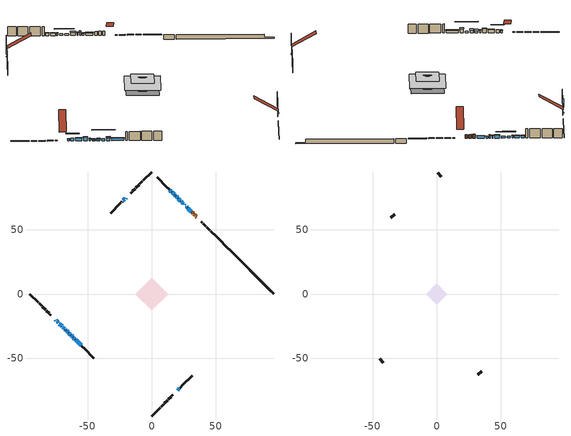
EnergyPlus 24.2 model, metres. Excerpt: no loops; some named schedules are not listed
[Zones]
conditioned space
 floor adiabatic (AdiabaticFloorConstruction): -12.77,0 0,12.77 12.77,0 0,-12.77 z3.51
 floor foundation (Slab1 construction): -8.67,2.93 -2.93,8.67 8.67,-2.93 2.93,-8.67 z-1.37
 floor foundation (Slab1 construction 1): -2.73,0 0,2.73 2.73,0 0,-2.73 z-1.37
 floor foundation (Slab3 construction): -2.96,0 0,2.96 2.96,0 0,-2.96 z0
 wall outside (RimJoist1 construction): 0,-95.11 6.59,-88.53 / -95.11,0 -88.53,-6.59 / 0,95.11 -6.59,88.53 / 55.22,39.89 48.63,46.48 z1.07:1.37
 wall outside (RimJoist2 construction): 7.24,-87.87 9.18,-85.93 / -87.87,-7.24 -85.93,-9.18 / -7.24,87.87 -9.18,85.93 / 47.98,47.14 46.04,49.08 z1.07:1.37
 wall outside (RimJoist3 construction): 9.84,-85.27 12.29,-82.83 / -85.27,-9.84 -82.83,-12.29 / -9.84,85.27 -12.29,82.83 / 45.38,49.73 42.93,52.18 z1.07:1.37
 wall outside (RimJoist4 construction): 12.94,-82.17 15.06,-80.05 / -82.17,-12.94 -80.05,-15.06 / -12.94,82.17 -15.06,80.05 / 42.28,52.84 40.16,54.96 z1.07:1.37
 wall outside (RimJoist5 construction): 15.72,-79.39 16.45,-78.66 / -79.39,-15.72 -78.66,-16.45 / -15.72,79.39 -16.45,78.66 / 39.5,55.61 38.77,56.34 z1.07:1.37
 wall outside (AdiabaticWallConstruction 1): 34.98,60.13 34.38,60.74 / 33.72,61.39 32.94,62.18 / 32.28,62.83 31.45,63.66 z1.07:3.1
 wall outside (AdiabaticWallConstruction): 30.8,64.31 28.21,66.9 / 25.52,69.59 25.3,69.81 / 18.37,76.75 18.04,77.07 / -67.29,-27.82 -66.97,-28.15 / -64.58,-30.54 -63.5,-31.62 / 17.39,77.73 15.88,79.24 / 15.22,79.89 14.14,80.97 / -59.37,-35.74 -55.06,-40.05 z1.07:2.29; 27.56,67.56 27.12,67.99 / -74.88,-20.24 -74.44,-20.67 / -20.24,74.88 -20.67,74.44 / 22.27,72.85 20.76,74.36 / 20.1,75.01 19.02,76.09 / -66.31,-28.8 -65.23,-29.88 / -62.84,-32.27 -61.76,-33.35 z1.07:1.99; 26.47,68.65 26.18,68.94 z1.07:2.75; 24.65,70.46 22.92,72.19 / 20.24,-74.88 21.53,-73.58 / -73.79,-21.32 -72.71,-22.4 / -72.05,-23.06 -69.9,-25.22 z1.07:2.59; -69.24,-25.87 -67.95,-27.17 / -61.11,-34.01 -60.03,-35.08 z1.07:3.1; -21.32,73.79 -22.19,72.92 z1.07:1.68
 wall outside (Wall1 construction): 22.19,-72.93 22.85,-72.26 / -54.4,-40.71 -53.74,-41.37 / -22.84,72.27 -23.51,71.6 / 13.49,81.63 12.82,82.29 z1.07:5.95
 wall outside (Wall2 construction): 23.51,-71.6 27.31,-67.8 / -53.08,-42.03 -49.28,-45.83 / -24.17,70.95 -27.97,67.14 / 12.16,82.95 8.36,86.75 z1.07:5.95
 wall outside (Wall3 construction): 27.97,-67.14 31.45,-63.66 / -48.62,-46.49 -45.14,-49.97 / -28.63,66.49 -32.11,63.01 / 7.7,87.41 4.22,90.89 z1.07:5.95
 wall foundation (FoundationWall1 construction): 60.41,34.7,-1.37 60.41,34.7,1.07 91.64,3.47,1.07 91.64,3.47,-0.66 95.11,0,-0.66 95.11,0,-1.37
 wall foundation (FoundationWall2 construction): 59.76,35.36 55.88,39.24 z-1.37:1.07
 window (WindowConstruction): 30.8,64.32 28.21,66.9 z1.07:2.29
 window (WindowConstruction 14): 27.55,67.56 27.12,67.99 z1.07:1.98
 window (WindowConstruction 15): 26.47,68.65 26.18,68.94 z1.07:2.75
 window (WindowConstruction 16): -74.88,-20.24 -74.44,-20.67 z1.07:1.98
 window (WindowConstruction 17): -20.24,74.88 -20.67,74.44 z1.07:1.98
 window (WindowConstruction 4): 25.52,69.59 25.31,69.81 z1.07:2.29
 window (WindowConstruction 5): 24.65,70.46 22.92,72.19 z1.07:2.59
 window (WindowConstruction 6): 22.27,72.85 20.76,74.35 z1.07:1.98
 window (WindowConstruction 7): 20.1,75.01 19.02,76.09 z1.07:1.98
 window (WindowConstruction 8): 18.37,76.75 18.04,77.07 z1.07:2.29
 window (WindowConstruction 9): 20.24,-74.88 21.53,-73.58 z1.07:2.59
 window (WindowConstruction 10): -73.79,-21.33 -72.71,-22.4 z1.07:2.59
 window (WindowConstruction 11): -72.05,-23.06 -69.9,-25.22 z1.07:2.59
 window (WindowConstruction 12): -69.24,-25.87 -67.95,-27.17 z1.07:3.1
 window (WindowConstruction 13): -67.29,-27.82 -66.97,-28.15 z1.07:2.29
 window (WindowConstruction 18): -21.33,73.79 -22.19,72.93 z1.07:1.68
 window (WindowConstruction 19): -66.31,-28.8 -65.23,-29.88 z1.07:1.98
 window (WindowConstruction 20): -64.58,-30.54 -63.5,-31.61 z1.07:2.29
 window (WindowConstruction 21): -62.84,-32.27 -61.76,-33.35 z1.07:1.98
 window (WindowConstruction 22): -61.11,-34.01 -60.03,-35.08 z1.07:3.1
 window (WindowConstruction 1): 17.39,77.73 15.88,79.24 z1.07:2.29
 window (WindowConstruction 2): 15.22,79.89 14.14,80.97 z1.07:2.29
 window (WindowConstruction 3): -59.37,-35.74 -55.06,-40.05 z1.07:2.29
 door (Door): 34.98,60.13 34.38,60.74 z1.07:3.1
 door (Door 1): 33.72,61.39 32.94,62.18 z1.07:3.1
 door (Door 2): 32.28,62.83 31.45,63.66 z1.07:3.1
 ceiling adiabatic (AdiabaticFloorConstruction): 0,-12.77 12.77,0 0,12.77 -12.77,0 z3.51
attic - vented
 floor to conditioned space (Floor1 construction Reversed): -8.19,0 0,8.19 8.19,0 0,-8.19 z5.95
 floor to conditioned space (Floor2 construction Reversed): -1.92,0 0,1.92 1.92,0 0,-1.92 z5.95
 floor to conditioned space (Floor3 construction Reversed): -1.8,0 0,1.8 1.8,0 0,-1.8 z5.95
 floor to conditioned space (Floor4 construction Reversed): -1.36,0 0,1.36 1.36,0 0,-1.36 z5.95
 floor to conditioned space (Floor5 construction Reversed): -2.96,0 0,2.96 2.96,0 0,-2.96 z5.95
 wall outside (Wall4 construction): 32.11,-63.01 35.02,-60.1 / -44.48,-50.63 -41.58,-53.54 / -32.76,62.35 -35.67,59.44 / 3.57,91.55 0.66,94.46 z1.07:5.95
 roof outside (Roof1 construction): 19.58,-75.53,5.95 11.03,-66.98,13 8.55,-69.46,13 17.11,-78.01,5.95; -75.53,-19.58,5.95 -66.98,-11.03,13 -69.46,-8.55,13 -78.01,-17.11,5.95; -19.58,75.53,5.95 -11.03,66.98,13 -8.55,69.46,13 -17.11,78.01,5.95; 35.64,59.47,5.95 27.09,50.92,13 29.56,48.45,13 38.11,57,5.95
shading: 28.07,67.04 30.94,64.17 31.23,64.46 28.36,67.33 z2.49; 26.98,68.13 27.7,67.42 27.99,67.71 27.27,68.42 z2.19; 26.04,69.08 26.61,68.5 27.47,69.37 26.9,69.94 z2.95; -74.3,-20.81 -75.02,-20.1 -75.88,-20.96 -75.16,-21.67 z2.19; -20.81,74.3 -20.1,75.02 -20.39,75.31 -21.1,74.59 z2.19; 25.16,69.95 25.66,69.45 25.95,69.74 25.45,70.24 z2.49; 22.78,72.33 24.79,70.32 25.65,71.18 23.64,73.19 z2.8; 18.89,76.22 24.13,70.98 24.42,71.27 19.18,76.51 z4.62; 17.16,77.96 21.97,73.15 22.26,73.44 17.45,78.25 z4.62; 17.9,77.21 18.51,76.6 18.8,76.89 18.19,77.5 z2.49; 21.67,-73.44 20.1,-75.02 20.39,-75.31 21.96,-73.73 z2.8; -70.84,-24.27 -75.65,-19.46 -75.95,-19.75 -71.13,-24.56 z5.23; -69.76,-25.36 -72.2,-22.92 -72.49,-23.21 -70.05,-25.65 z2.8; -67.81,-27.31 -69.38,-25.73 -69.67,-26.02 -68.1,-27.6 z3.3; -66.83,-28.29 -67.43,-27.68 -67.72,-27.97 -67.12,-28.58 z2.49; -25.78,69.33 -17.73,77.38 -18.02,77.67 -26.07,69.62 z6.76; -65.09,-30.02 -66.45,-28.66 -67.53,-29.74 -66.17,-31.1 z2.19; -63.36,-31.76 -64.72,-30.39 -65.79,-31.47 -64.43,-32.83 z2.49; -58.17,-36.94 -66.43,-28.68 -66.73,-28.97 -58.46,-37.23 z7.07; -59.89,-35.23 -61.25,-33.86 -62.32,-34.94 -60.96,-36.3 z3.3; 15.74,79.38 17.53,77.58 17.82,77.88 16.03,79.67 z2.49; 14,81.11 15.36,79.75 15.65,80.04 14.29,81.4 z2.49; -54.92,-40.19 -59.51,-35.6 -59.81,-35.89 -55.21,-40.48 z2.49
[Building]
Building 1: Terrain=Suburbs
[Site:Location]
Montreal Mirabel Intl AP_QC: Latitude {deg}=45.68; Longitude {deg}=-74.03; Time Zone {hr}=-5; Elevation {m}=82; Keep Site Location Information=Yes
[Site:GroundTemperature:Shallow]
0.642858, -1.75623, -1.94836, -0.80987, 3.76054, 8.30966, 12.2535, 14.7518, 14.9641, 12.9321, 9.08883, 4.67926
[Site:WaterMainsTemperature]
Calculation Method=Schedule; Temperature Schedule=mains temperature schedule
[Material] Roughness=Rough; Thermal Absorptance=0.9
Name | Thickness {m} | Conductivity {W/m-K} | Density {kg/m3} | Specific Heat {J/kg-K} | Solar Absorptance | Visible Absorptance
asphalt or fiberglass shingles | 0.00635 | 0.162714 | 1121.4 | 1465.45 | 0.95 | 0.95
ceiling loosefill ins | 0.169333 | 0.0480833 | 16.02 | 1046.75 | 0.7 | 0.7
ceiling stud and cavity | 0.1397 | 0.0857699 | 65.682 | 1177.47 | 0.7 | 0.7
ceiling stud and cavity 1 | 0.1397 | 0.0912971 | 65.682 | 1177.47 | 0.7 | 0.7
ceiling stud and cavity 2 | 0.1397 | 0.0975857 | 65.682 | 1177.47 | 0.7 | 0.7
ceiling stud and cavity 3 | 0.1397 | 0.102107 | 65.682 | 1177.47 | 0.7 | 0.7
ceiling stud and cavity 4 | 0.1397 | 0.0884472 | 65.682 | 1177.47 | 0.7 | 0.7
concrete 4.0 in. | 0.1016 | 1.803125 | 2242.8 | 837.4 | 0.7 | 0.7
concrete 8.0 in. | 0.2032 | 1.803125 | 2242.8 | 837.4 | 0.7 | 0.7
door material | 0.04445 | 0.188738 | 512.64 | 1214.23 | 0.7 | 0.7
door material 1 | 0.04445 | 0.053851 | 512.64 | 1214.23 | 0.7 | 0.7
door material 2 | 0.04445 | 0.0451087 | 512.64 | 1214.23 | 0.7 | 0.7
exterior vertical ins | 0.0056033 | 0.029427 | 32.04 | 1214.23 | 0.7 | 0.7
exterior vertical ins 1 | 0.0722076 | 0.029427 | 32.04 | 1214.23 | 0.7 | 0.7
floor covering | 0.0127 | 0.0433444 | 54.468 | 1339.84 | 0.6 | 0.6
floor rigid ins; wall rigid ins 1 | 0.512978 | 0.029427 | 32.04 | 1214.23 | 0.7 | 0.7
floor stud and cavity | 0.1397 | 1.75129 | 37.0049 | 1207.88 | 0.7 | 0.7
furniture material conditioned space 1 | 0.1524 | 0.115458 | 640.8 | 1214.23 | 0.6 | 0.6
gypsum board | 0.0127 | 0.160291 | 801 | 837.4 | 0.6 | 0.6
gypsum board 1 | 0.0127 | 0.160291 | 801 | 837.4 | 0.7 | 0.7
osb sheathing 0.5 in. | 0.0127 | 0.115458 | 512.64 | 1214.23 | 0.7 | 0.7
osb sheathing 0.75 in. | 0.01905 | 0.115458 | 512.64 | 1214.23 | 0.7 | 0.7
osb sheathing 2.0 in. | 0.0508 | 0.115458 | 512.64 | 1214.23 | 0.7 | 0.7
rim joist rigid ins; wall rigid ins | 0.051816 | 0.029427 | 32.04 | 1214.23 | 0.7 | 0.7
rim joist stud and cavity | 0.0508 | 0.0379316 | 125.044 | 1163.47 | 0.6 | 0.6
rim joist stud and cavity 1 | 0.0508 | 0.0381826 | 125.044 | 1163.47 | 0.6 | 0.6
rim joist stud and cavity 2 | 0.0508 | 0.0558481 | 125.044 | 1163.47 | 0.6 | 0.6
rim joist stud and cavity 3 | 0.0508 | 0.137084 | 50.32683 | 1063.81 | 0.6 | 0.6
rim joist stud and cavity 4 | 0.0508 | 0.0387988 | 125.044 | 1163.47 | 0.6 | 0.6
wall stud and cavity | 0.1397 | 0.0859571 | 139.0536 | 1170.24 | 0.7 | 0.7
wall stud and cavity 1 | 0.1397 | 0.18451 | 139.0536 | 1170.24 | 0.7 | 0.7
wall stud and cavity 2 | 0.1397 | 0.189354 | 139.0536 | 1170.24 | 0.7 | 0.7
wall stud and cavity 3 | 0.0889 | 6.1454 | 50.32683 | 1063.81 | 0.6 | 0.6
wall stud and cavity 4 | 0.0889 | 0.380278 | 52.3479 | 1209.89 | 0.7 | 0.7
wall stud and cavity 5 | 0.0889 | 0.391764 | 83.0341 | 1211.67 | 0.7 | 0.7
wood siding | 0.0254 | 0.102417 | 544.68 | 1172.36 | 0.91 | 0.91
wood siding 1 | 0.00254 | 0.102417 | 544.68 | 1172.36 | 0.91 | 0.91
wood siding 2; wood siding 3; wood siding 4 | 0.0254 | 0.102417 | 544.68 | 1172.36 | 0.7 | 0.7
[WindowMaterial:SimpleGlazingSystem]
Name | U-Factor {W/m2-K} | Solar Heat Gain Coefficient
WindowMaterial | 1.84535 | 0.51
WindowMaterial 1 | 1.79198 | 0.53
WindowMaterial 10 | 1.794248 | 0.53
WindowMaterial 11 | 3.389766 | 0.61
WindowMaterial 12 | 2.97868 | 0.61
WindowMaterial 13 | 3.15015 | 0.45
WindowMaterial 14 | 1.82661 | 0.51
WindowMaterial 15 | 4.33459 | 0.57
WindowMaterial 16 | 3.514682 | 0.61
WindowMaterial 2 | 1.92144 | 0.47
WindowMaterial 3 | 1.82037 | 0.52
WindowMaterial 4 | 3.063281 | 0.53
WindowMaterial 5 | 1.75507 | 0.55
WindowMaterial 6 | 1.8374 | 0.51
WindowMaterial 7 | 2.97868 | 0.53
WindowMaterial 8 | 2.055436 | 0.4
WindowMaterial 9 | 1.86409 | 0.5
[Construction]
AdiabaticFloorConstruction: floor stud and cavity, floor rigid ins, osb sheathing 0.75 in., floor covering
AdiabaticWallConstruction: wood siding 3, wall rigid ins 1, wall stud and cavity 4, gypsum board
AdiabaticWallConstruction 1: wood siding 4, wall rigid ins 1, wall stud and cavity 4, gypsum board
Door: door material
Door 1: door material 1
Door 2: door material 2
Floor1 construction Reversed: gypsum board, ceiling stud and cavity, ceiling loosefill ins
Floor2 construction Reversed: gypsum board, ceiling stud and cavity 1, ceiling loosefill ins
Floor3 construction Reversed: gypsum board, ceiling stud and cavity 2, ceiling loosefill ins
Floor4 construction Reversed: gypsum board, ceiling stud and cavity 3, ceiling loosefill ins
Floor5 construction Reversed: gypsum board, ceiling stud and cavity 4, ceiling loosefill ins
FoundationWall1 construction; FoundationWall2 construction: concrete 8.0 in., gypsum board 1
furniture construction conditioned space 1: furniture material conditioned space 1
PartitionWallConstruction: gypsum board, wall stud and cavity 5, gypsum board
RimJoist1 construction: wood siding 2, rim joist rigid ins, osb sheathing 2.0 in., rim joist stud and cavity
RimJoist2 construction: wood siding 2, rim joist rigid ins, osb sheathing 2.0 in., rim joist stud and cavity 1
RimJoist3 construction: wood siding 2, osb sheathing 2.0 in., rim joist stud and cavity 2
RimJoist4 construction: wood siding 2, rim joist stud and cavity 3
RimJoist5 construction: wood siding 2, rim joist rigid ins, osb sheathing 2.0 in., rim joist stud and cavity 4
Roof1 construction: asphalt or fiberglass shingles
Slab1 construction; Slab1 construction 1; Slab3 construction: concrete 4.0 in.
Wall1 construction: wood siding, wall rigid ins, osb sheathing 0.5 in., wall stud and cavity, gypsum board
Wall2 construction: wood siding, wall rigid ins, osb sheathing 0.5 in., wall stud and cavity 1, gypsum board
Wall3 construction: wood siding, wall rigid ins, osb sheathing 0.5 in., wall stud and cavity 2, gypsum board
Wall4 construction: wood siding 1, wall stud and cavity 3
WindowConstruction: WindowMaterial
WindowConstruction 1: WindowMaterial 1
WindowConstruction 10; WindowConstruction 11: WindowMaterial 10
WindowConstruction 12: WindowMaterial 11
WindowConstruction 13; WindowConstruction 8: WindowMaterial 8
WindowConstruction 14: WindowMaterial 12
WindowConstruction 15: WindowMaterial 13
WindowConstruction 16; WindowConstruction 17: WindowMaterial 14
WindowConstruction 18: WindowMaterial 15
WindowConstruction 19; WindowConstruction 21; WindowConstruction 9: WindowMaterial 9
WindowConstruction 2: WindowMaterial 2
WindowConstruction 20; WindowConstruction 3: WindowMaterial 3
WindowConstruction 22: WindowMaterial 16
WindowConstruction 4: WindowMaterial 4
WindowConstruction 5: WindowMaterial 5
WindowConstruction 6: WindowMaterial 6
WindowConstruction 7: WindowMaterial 7
[Zone] Multiplier=1; Part of Total Floor Area=Yes
Name | Volume {m3}
attic - vented | 185.091
conditioned space | 1186
[Space]
Name | Zone | Volume {m3}
attic - vented 1 | attic - vented | 185.091
conditioned space 1 | conditioned space | 1186
[ZoneInfiltration:EffectiveLeakageArea]
infil attic - vented 1: Zone or Space=attic - vented 1; Schedule=Always On Discrete; Effective Air Leakage Area {cm2}=7816.62; Stack Coefficient=0.000829746; Wind Coefficient=1.94622e-05
[ZoneMixing]
whole house fan mix: Zone or Space=attic - vented; Schedule=Always On Continuous; Design Flow Rate Calculation Method=Flow/Zone; Design Flow Rate {m3/s}=0; Source Zone or Space=conditioned space
[SurfaceProperty:ExposedFoundationPerimeter] Exposed Perimeter Calculation Method=TotalExposedPerimeter
Name | Total Exposed Perimeter {m}
Slab1 | 49.073
Slab1 1 | 5.486
Slab3 | 12.497
[InternalMass] Zone or ZoneList=conditioned space; Space or SpaceList=conditioned space 1
Name | Construction | Surface Area {m2}
furniture mass conditioned space 1 | furniture construction conditioned space 1 | 196.764
partition wall mass | PartitionWallConstruction | 491.911
[Lights]
interior lighting: Zone or ZoneList or Space or SpaceList=conditioned space 1; Schedule=interior lighting schedule; Design Level Calculation Method=LightingLevel; Lighting Level {W}=343.2; Return Air Fraction=0; Fraction Radiant=0.6; Fraction Visible=0.2; Fraction Replaceable=1
[People]
occupants: Zone or ZoneList or Space or SpaceList=conditioned space 1; Number of People Schedule=occupants schedule; Number of People Calculation Method=People; Number of People=3; Fraction Radiant=0.314171; Sensible Heat Fraction=0.56303; Activity Level Schedule=occupants activity schedule; Carbon Dioxide Generation Rate {m3/s-W}=0; Enable ASHRAE 55 Comfort Warnings=No; Mean Radiant Temperature Calculation Type=EnclosureAveraged
[ElectricEquipment] Zone or ZoneList or Space or SpaceList=conditioned space 1; Design Level Calculation Method=EquipmentLevel
Name | Schedule | Design Level {W} | Fraction Latent | Fraction Radiant | Fraction Lost
clothes dryer | clothes dryer schedule | 140.772 | 0.015 | 0.081 | 0.85
clothes washer | clothes washer schedule | 32.1985 | 0.03 | 0.162 | 0.7
cooking range | cooking range schedule | 215.147 | 0.08 | 0.432 | 0.2
dishwasher | dishwasher schedule | 66.8632 | 0.3 | 0.18 | 0.4
fridge | fridge schedule | 72.9452 | 0 | 0.6 | 0
mech vent house fan | mech vent house fan schedule | 800 | 0 | 0 | 1
mech vent house fan cfis | mech vent house fan cfis schedule | 0 | 0 | 0 | 0
misc plug loads | misc plug loads schedule | 494.7 | 0.045 | 0.513 | 0.1
whole house fan | Always On Discrete | 0 | 0 | 0 | 1
[OtherEquipment] Zone or ZoneList or Space or SpaceList=conditioned space 1; Design Level Calculation Method=EquipmentLevel
Name | Fuel Type | Schedule | Design Level {W} | Fraction Latent | Fraction Radiant | Fraction Lost
clothes dryer 1 | Electricity | clothes dryer schedule | 0 | 0.015 | 0.081 | 0.85
cooking range 1 | Electricity | cooking range schedule | 0 | 0.08 | 0.432 | 0.2
general water use latent | None | general water use schedule | 62.594 | 1 | 0 | 0
general water use sensible | None | general water use schedule | -61.6891 | 0 | 0.6 | 0
mech vent house fan latent load | None | Always On Discrete | 0 | 1 | 0 | 0
mech vent house fan sensible load | None | Always On Discrete | 0 | 0 | 0 | 0
water heater energy adjustment1 | Electricity | Always On Discrete | 0.01 | 0 | 0 | 1
[ZoneInfiltration:DesignFlowRate] Zone or ZoneList or Space or SpaceList=conditioned space 1; Schedule=Always On Discrete; Design Flow Rate Calculation Method=Flow/Zone; Design Flow Rate {m3/s}=0
infil flow; natural vent flow; whole house fan flow
[Foundation:Kiva] Initial Indoor Air Temperature {C}=21; Wall Depth Below Slab {m}=0.2032
Name | Wall Height Above Grade {m} | Custom Block Material Name 1 | Custom Block Depth 1 {m} | Custom Block X Position 1 {m} | Custom Block Z Position 1 {m}
Foundation Kiva 1 | 1.06997 | exterior vertical ins | 2.43998 | 0.2159 | 0
Foundation Kiva 2 | 1.06997 | exterior vertical ins 1 | 2.43998 | 0.2159 | 0
Foundation Kiva 3 | 0.1016
[Foundation:Kiva:Settings]
Soil Conductivity {W/m-K}=0.849921; Soil Density {kg/m3}=1842.3; Soil Specific Heat {J/kg-K}=418.7; Ground Solar Absorptivity=0.9; Ground Thermal Absorptivity=0.9; Ground Surface Roughness {m}=0.03; Far-Field Width {m}=40; Deep-Ground Boundary Condition=ZeroFlux; Deep-Ground Depth {m}=40; Minimum Cell Dimension {m}=0.2; Maximum Cell Growth Coefficient=3; Simulation Timestep=Timestep
[Exterior:Lights]
exterior lighting: Schedule=exterior lighting schedule; Design Level {W}=75.6
[Schedule:Constant]
Name | Hourly Value
Always On Continuous; mech vent house fan schedule; mech vent house fan cfis schedule; Always On Discrete | 1
occupants activity schedule | 117.228
fridge schedule | 0
[Schedule:Week:Daily]
interior lighting schedule Week Rule - Jan1-Jan27: interior lighting schedule day, interior lighting schedule day, interior lighting schedule day, interior lighting schedule day, interior lighting schedule day, interior lighting schedule day, interior lighting schedule day, interior lighting schedule default day, interior lighting schedule default day, interior lighting schedule default day, interior lighting schedule default day, interior lighting schedule default day
interior lighting schedule Week Rule - Jan28-Feb3: interior lighting schedule day, interior lighting schedule day, interior lighting schedule day, interior lighting schedule day, interior lighting schedule day 1, interior lighting schedule day 1, interior lighting schedule day 1, interior lighting schedule default day, interior lighting schedule default day, interior lighting schedule default day, interior lighting schedule default day, interior lighting schedule default day
interior lighting schedule Week Rule - Feb4-Feb24: interior lighting schedule day 1, interior lighting schedule day 1, interior lighting schedule day 1, interior lighting schedule day 1, interior lighting schedule day 1, interior lighting schedule day 1, interior lighting schedule day 1, interior lighting schedule default day, interior lighting schedule default day, interior lighting schedule default day, interior lighting schedule default day, interior lighting schedule default day
interior lighting schedule Week Rule - Feb25-Mar3: interior lighting schedule day 1, interior lighting schedule day 1, interior lighting schedule day 1, interior lighting schedule day 1, interior lighting schedule day 2, interior lighting schedule day 2, interior lighting schedule day 2, interior lighting schedule default day, interior lighting schedule default day, interior lighting schedule default day, interior lighting schedule default day, interior lighting schedule default day
interior lighting schedule Week Rule - Mar4-Mar31: interior lighting schedule day 2, interior lighting schedule day 2, interior lighting schedule day 2, interior lighting schedule day 2, interior lighting schedule day 2, interior lighting schedule day 2, interior lighting schedule day 2, interior lighting schedule default day, interior lighting schedule default day, interior lighting schedule default day, interior lighting schedule default day, interior lighting schedule default day
interior lighting schedule Week Rule - Apr1-Apr28: interior lighting schedule day 3, interior lighting schedule day 3, interior lighting schedule day 3, interior lighting schedule day 3, interior lighting schedule day 3, interior lighting schedule day 3, interior lighting schedule day 3, interior lighting schedule default day, interior lighting schedule default day, interior lighting schedule default day, interior lighting schedule default day, interior lighting schedule default day
interior lighting schedule Week Rule - Apr29-May5: interior lighting schedule day 3, interior lighting schedule day 3, interior lighting schedule day 4, interior lighting schedule day 4, interior lighting schedule day 4, interior lighting schedule day 4, interior lighting schedule day 4, interior lighting schedule default day, interior lighting schedule default day, interior lighting schedule default day, interior lighting schedule default day, interior lighting schedule default day
interior lighting schedule Week Rule - May6-May26: interior lighting schedule day 4, interior lighting schedule day 4, interior lighting schedule day 4, interior lighting schedule day 4, interior lighting schedule day 4, interior lighting schedule day 4, interior lighting schedule day 4, interior lighting schedule default day, interior lighting schedule default day, interior lighting schedule default day, interior lighting schedule default day, interior lighting schedule default day
interior lighting schedule Week Rule - May27-Jun2: interior lighting schedule day 4, interior lighting schedule day 4, interior lighting schedule day 4, interior lighting schedule day 4, interior lighting schedule day 4, interior lighting schedule day 5, interior lighting schedule day 5, interior lighting schedule default day, interior lighting schedule default day, interior lighting schedule default day, interior lighting schedule default day, interior lighting schedule default day
interior lighting schedule Week Rule - Jun3-Jun30: interior lighting schedule day 5, interior lighting schedule day 5, interior lighting schedule day 5, interior lighting schedule day 5, interior lighting schedule day 5, interior lighting schedule day 5, interior lighting schedule day 5, interior lighting schedule default day, interior lighting schedule default day, interior lighting schedule default day, interior lighting schedule default day, interior lighting schedule default day
interior lighting schedule Week Rule - Jul1-Jul28: interior lighting schedule day 6, interior lighting schedule day 6, interior lighting schedule day 6, interior lighting schedule day 6, interior lighting schedule day 6, interior lighting schedule day 6, interior lighting schedule day 6, interior lighting schedule default day, interior lighting schedule default day, interior lighting schedule default day, interior lighting schedule default day, interior lighting schedule default day
interior lighting schedule Week Rule - Jul29-Aug4: interior lighting schedule day 6, interior lighting schedule day 6, interior lighting schedule day 6, interior lighting schedule day 7, interior lighting schedule day 7, interior lighting schedule day 7, interior lighting schedule day 7, interior lighting schedule default day, interior lighting schedule default day, interior lighting schedule default day, interior lighting schedule default day, interior lighting schedule default day
interior lighting schedule Week Rule - Aug5-Aug25: interior lighting schedule day 7, interior lighting schedule day 7, interior lighting schedule day 7, interior lighting schedule day 7, interior lighting schedule day 7, interior lighting schedule day 7, interior lighting schedule day 7, interior lighting schedule default day, interior lighting schedule default day, interior lighting schedule default day, interior lighting schedule default day, interior lighting schedule default day
interior lighting schedule Week Rule - Aug26-Sep1: interior lighting schedule day 7, interior lighting schedule day 7, interior lighting schedule day 7, interior lighting schedule day 7, interior lighting schedule day 7, interior lighting schedule day 7, interior lighting schedule day 8, interior lighting schedule default day, interior lighting schedule default day, interior lighting schedule default day, interior lighting schedule default day, interior lighting schedule default day
interior lighting schedule Week Rule - Sep2-Sep29: interior lighting schedule day 8, interior lighting schedule day 8, interior lighting schedule day 8, interior lighting schedule day 8, interior lighting schedule day 8, interior lighting schedule day 8, interior lighting schedule day 8, interior lighting schedule default day, interior lighting schedule default day, interior lighting schedule default day, interior lighting schedule default day, interior lighting schedule default day
interior lighting schedule Week Rule - Sep30-Oct6: interior lighting schedule day 8, interior lighting schedule day 9, interior lighting schedule day 9, interior lighting schedule day 9, interior lighting schedule day 9, interior lighting schedule day 9, interior lighting schedule day 9, interior lighting schedule default day, interior lighting schedule default day, interior lighting schedule default day, interior lighting schedule default day, interior lighting schedule default day
interior lighting schedule Week Rule - Oct7-Oct27: interior lighting schedule day 9, interior lighting schedule day 9, interior lighting schedule day 9, interior lighting schedule day 9, interior lighting schedule day 9, interior lighting schedule day 9, interior lighting schedule day 9, interior lighting schedule default day, interior lighting schedule default day, interior lighting schedule default day, interior lighting schedule default day, interior lighting schedule default day
interior lighting schedule Week Rule - Oct28-Nov3: interior lighting schedule day 9, interior lighting schedule day 9, interior lighting schedule day 9, interior lighting schedule day 9, interior lighting schedule day 10, interior lighting schedule day 10, interior lighting schedule day 10, interior lighting schedule default day, interior lighting schedule default day, interior lighting schedule default day, interior lighting schedule default day, interior lighting schedule default day
interior lighting schedule Week Rule - Nov4-Nov24: interior lighting schedule day 10, interior lighting schedule day 10, interior lighting schedule day 10, interior lighting schedule day 10, interior lighting schedule day 10, interior lighting schedule day 10, interior lighting schedule day 10, interior lighting schedule default day, interior lighting schedule default day, interior lighting schedule default day, interior lighting schedule default day, interior lighting schedule default day
interior lighting schedule Week Rule - Nov25-Dec1: interior lighting schedule day 10, interior lighting schedule day 10, interior lighting schedule day 10, interior lighting schedule day 10, interior lighting schedule day 10, interior lighting schedule day 10, interior lighting schedule day 11, interior lighting schedule default day, interior lighting schedule default day, interior lighting schedule default day, interior lighting schedule default day, interior lighting schedule default day
interior lighting schedule Week Rule - Dec2-Dec31: interior lighting schedule day 11, interior lighting schedule day 11, interior lighting schedule day 11, interior lighting schedule day 11, interior lighting schedule day 11, interior lighting schedule day 11, interior lighting schedule day 11, interior lighting schedule default day, interior lighting schedule default day, interior lighting schedule default day, interior lighting schedule default day, interior lighting schedule default day
occupants schedule Week Rule - Jan1-Dec31: occupants schedule day, occupants schedule day, occupants schedule day, occupants schedule day, occupants schedule day, occupants schedule day, occupants schedule day, occupants schedule default day, occupants schedule default day, occupants schedule default day, occupants schedule default day, occupants schedule default day
clothes dryer schedule Week Rule - Jan1-Dec31: clothes dryer schedule day, clothes dryer schedule day, clothes dryer schedule day, clothes dryer schedule day, clothes dryer schedule day, clothes dryer schedule day, clothes dryer schedule day, clothes dryer schedule default day, clothes dryer schedule default day, clothes dryer schedule default day, clothes dryer schedule default day, clothes dryer schedule default day
clothes washer schedule Week Rule - Jan1-Dec31: clothes washer schedule day, clothes washer schedule day, clothes washer schedule day, clothes washer schedule day, clothes washer schedule day, clothes washer schedule day, clothes washer schedule day, clothes washer schedule default day, clothes washer schedule default day, clothes washer schedule default day, clothes washer schedule default day, clothes washer schedule default day
cooking range schedule Week Rule - Jan1-Dec31: cooking range schedule day, cooking range schedule day, cooking range schedule day, cooking range schedule day, cooking range schedule day, cooking range schedule day, cooking range schedule day, cooking range schedule default day, cooking range schedule default day, cooking range schedule default day, cooking range schedule default day, cooking range schedule default day
dishwasher schedule Week Rule - Jan1-Dec31: dishwasher schedule day, dishwasher schedule day, dishwasher schedule day, dishwasher schedule day, dishwasher schedule day, dishwasher schedule day, dishwasher schedule day, dishwasher schedule default day, dishwasher schedule default day, dishwasher schedule default day, dishwasher schedule default day, dishwasher schedule default day
misc plug loads schedule Week Rule - Jan1-Dec31: misc plug loads schedule day, misc plug loads schedule day, misc plug loads schedule day, misc plug loads schedule day, misc plug loads schedule day, misc plug loads schedule day, misc plug loads schedule day, misc plug loads schedule default day, misc plug loads schedule default day, misc plug loads schedule default day, misc plug loads schedule default day, misc plug loads schedule default day
general water use schedule Week Rule - Jan1-Dec31: general water use schedule day, general water use schedule day, general water use schedule day, general water use schedule day, general water use schedule day, general water use schedule day, general water use schedule day, general water use schedule default day, general water use schedule default day, general water use schedule default day, general water use schedule default day, general water use schedule default day
exterior lighting schedule Week Rule - Jan1-Jan27: exterior lighting schedule day, exterior lighting schedule day, exterior lighting schedule day, exterior lighting schedule day, exterior lighting schedule day, exterior lighting schedule day, exterior lighting schedule day, exterior lighting schedule default day, exterior lighting schedule default day, exterior lighting schedule default day, exterior lighting schedule default day, exterior lighting schedule default day
exterior lighting schedule Week Rule - Jan28-Feb3: exterior lighting schedule day, exterior lighting schedule day, exterior lighting schedule day, exterior lighting schedule day, exterior lighting schedule day 1, exterior lighting schedule day 1, exterior lighting schedule day 1, exterior lighting schedule default day, exterior lighting schedule default day, exterior lighting schedule default day, exterior lighting schedule default day, exterior lighting schedule default day
exterior lighting schedule Week Rule - Feb4-Feb24: exterior lighting schedule day 1, exterior lighting schedule day 1, exterior lighting schedule day 1, exterior lighting schedule day 1, exterior lighting schedule day 1, exterior lighting schedule day 1, exterior lighting schedule day 1, exterior lighting schedule default day, exterior lighting schedule default day, exterior lighting schedule default day, exterior lighting schedule default day, exterior lighting schedule default day
exterior lighting schedule Week Rule - Feb25-Mar3: exterior lighting schedule day 1, exterior lighting schedule day 1, exterior lighting schedule day 1, exterior lighting schedule day 1, exterior lighting schedule day 2, exterior lighting schedule day 2, exterior lighting schedule day 2, exterior lighting schedule default day, exterior lighting schedule default day, exterior lighting schedule default day, exterior lighting schedule default day, exterior lighting schedule default day
[Schedule:Year]
interior lighting schedule: interior lighting schedule Week Rule - Jan1-Jan27, 1, 1, 1, 27, interior lighting schedule Week Rule - Jan28-Feb3, 1, 28, 2, 3, interior lighting schedule Week Rule - Feb4-Feb24, 2, 4, 2, 24, interior lighting schedule Week Rule - Feb25-Mar3, 2, 25, 3, 3, interior lighting schedule Week Rule - Mar4-Mar31, 3, 4, 3, 31, interior lighting schedule Week Rule - Apr1-Apr28, 4, 1, 4, 28, interior lighting schedule Week Rule - Apr29-May5, 4, 29, 5, 5, interior lighting schedule Week Rule - May6-May26, 5, 6, 5, 26, interior lighting schedule Week Rule - May27-Jun2, 5, 27, 6, 2, interior lighting schedule Week Rule - Jun3-Jun30, 6, 3, 6, 30, interior lighting schedule Week Rule - Jul1-Jul28, 7, 1, 7, 28, interior lighting schedule Week Rule - Jul29-Aug4, 7, 29, 8, 4, interior lighting schedule Week Rule - Aug5-Aug25, 8, 5, 8, 25, interior lighting schedule Week Rule - Aug26-Sep1, 8, 26, 9, 1, interior lighting schedule Week Rule - Sep2-Sep29, 9, 2, 9, 29, interior lighting schedule Week Rule - Sep30-Oct6, 9, 30, 10, 6, interior lighting schedule Week Rule - Oct7-Oct27, 10, 7, 10, 27, interior lighting schedule Week Rule - Oct28-Nov3, 10, 28, 11, 3, interior lighting schedule Week Rule - Nov4-Nov24, 11, 4, 11, 24, interior lighting schedule Week Rule - Nov25-Dec1, 11, 25, 12, 1, interior lighting schedule Week Rule - Dec2-Dec31, 12, 2, 12, 31
occupants schedule: occupants schedule Week Rule - Jan1-Dec31, 1, 1, 12, 31
clothes dryer schedule: clothes dryer schedule Week Rule - Jan1-Dec31, 1, 1, 12, 31
clothes washer schedule: clothes washer schedule Week Rule - Jan1-Dec31, 1, 1, 12, 31
cooking range schedule: cooking range schedule Week Rule - Jan1-Dec31, 1, 1, 12, 31
dishwasher schedule: dishwasher schedule Week Rule - Jan1-Dec31, 1, 1, 12, 31
misc plug loads schedule: misc plug loads schedule Week Rule - Jan1-Dec31, 1, 1, 12, 31
general water use schedule: general water use schedule Week Rule - Jan1-Dec31, 1, 1, 12, 31
exterior lighting schedule: exterior lighting schedule Week Rule - Jan1-Jan27, 1, 1, 1, 27, exterior lighting schedule Week Rule - Jan28-Feb3, 1, 28, 2, 3, exterior lighting schedule Week Rule - Feb4-Feb24, 2, 4, 2, 24, exterior lighting schedule Week Rule - Feb25-Mar3, 2, 25, 3, 3, exterior lighting schedule Week Rule - Mar4-Mar31, 3, 4, 3, 31, exterior lighting schedule Week Rule - Apr1-Apr28, 4, 1, 4, 28, exterior lighting schedule Week Rule - Apr29-May5, 4, 29, 5, 5, exterior lighting schedule Week Rule - May6-May26, 5, 6, 5, 26, exterior lighting schedule Week Rule - May27-Jun2, 5, 27, 6, 2, exterior lighting schedule Week Rule - Jun3-Jun30, 6, 3, 6, 30, exterior lighting schedule Week Rule - Jul1-Jul28, 7, 1, 7, 28, exterior lighting schedule Week Rule - Jul29-Aug4, 7, 29, 8, 4, exterior lighting schedule Week Rule - Aug5-Aug25, 8, 5, 8, 25, exterior lighting schedule Week Rule - Aug26-Sep1, 8, 26, 9, 1, exterior lighting schedule Week Rule - Sep2-Sep29, 9, 2, 9, 29, exterior lighting schedule Week Rule - Sep30-Oct6, 9, 30, 10, 6, exterior lighting schedule Week Rule - Oct7-Oct27, 10, 7, 10, 27, exterior lighting schedule Week Rule - Oct28-Nov3, 10, 28, 11, 3, exterior lighting schedule Week Rule - Nov4-Nov24, 11, 4, 11, 24, exterior lighting schedule Week Rule - Nov25-Dec1, 11, 25, 12, 1, exterior lighting schedule Week Rule - Dec2-Dec31, 12, 2, 12, 31
[Schedule:Compact]
mains temperature schedule: Through: 01/01, For: AllDays, Until: 24:00, 5.61444, Through: 01/02, For: AllDays, Until: 24:00, 5.535, Through: 01/03, For: AllDays, Until: 24:00, 5.45667, Through: 01/04, For: AllDays, Until: 24:00, 5.37944, Through: 01/05, For: AllDays, Until: 24:00, 5.30333, Through: 01/06, For: AllDays, Until: 24:00, 5.22889, Through: 01/07, For: AllDays, Until: 24:00, 5.15611, Through: 01/08, For: AllDays, Until: 24:00, 5.08389, Through: 01/09, For: AllDays, Until: 24:00, 5.01333, Through: 01/10, For: AllDays, Until: 24:00, 4.94444, Through: 01/11, For: AllDays, Until: 24:00, 4.87667, Through: 01/12, For: AllDays, Until: 24:00, 4.81056, Through: 01/13, For: AllDays, Until: 24:00, 4.74556, Through: 01/14, For: AllDays, Until: 24:00, 4.68222, Through: 01/15, For: AllDays, Until: 24:00, 4.62056, Through: 01/16, For: AllDays, Until: 24:00, 4.56, Through: 01/17, For: AllDays, Until: 24:00, 4.50111, Through: 01/18, For: AllDays, Until: 24:00, 4.44389, Through: 01/19, For: AllDays, Until: 24:00, 4.38778, Through: 01/20, For: AllDays, Until: 24:00, 4.33389, Through: 01/21, For: AllDays, Until: 24:00, 4.28111, Through: 01/22, For: AllDays, Until: 24:00, 4.23, Through: 01/23, For: AllDays, Until: 24:00, 4.18056, Through: 01/24, For: AllDays, Until: 24:00, 4.13278, Through: 01/25, For: AllDays, Until: 24:00, 4.08667, Through: 01/26, For: AllDays, Until: 24:00, 4.04222, Through: 01/27, For: AllDays, Until: 24:00, 3.99944, Through: 01/28, For: AllDays, Until: 24:00, 3.95833, Through: 01/29, For: AllDays, Until: 24:00, 3.91889, Through: 01/30, For: AllDays, Until: 24:00, 3.88111, Through: 01/31, For: AllDays, Until: 24:00, 3.845, Through: 02/01, For: AllDays, Until: 24:00, 3.81056, Through: 02/02, For: AllDays, Until: 24:00, 3.77778, Through: 02/03, For: AllDays, Until: 24:00, 3.74722, Through: 02/04, For: AllDays, Until: 24:00, 3.71833, Through: 02/05, For: AllDays, Until: 24:00, 3.69056, Through: 02/06, For: AllDays, Until: 24:00, 3.66556, Through: 02/07, For: AllDays, Until: 24:00, 3.64167, Through: 02/08, For: AllDays, Until: 24:00, 3.61944, Through: 02/09, For: AllDays, Until: 24:00, 3.59944, Through: 02/10, For: AllDays, Until: 24:00, 3.58111, Through: 02/11, For: AllDays, Until: 24:00, 3.56444, Through: 02/12, For: AllDays, Until: 24:00, 3.55, Through: 02/13, For: AllDays, Until: 24:00, 3.53667, Through: 02/14, For: AllDays, Until: 24:00, 3.52556, Through: 02/15, For: AllDays, Until: 24:00, 3.51667, Through: 02/16, For: AllDays, Until: 24:00, 3.50889, Through: 02/17, For: AllDays, Until: 24:00, 3.50333, Through: 02/18, For: AllDays, Until: 24:00, 3.49944, Through: 02/19, For: AllDays, Until: 24:00, 3.49778, Through: 02/20, For: AllDays, Until: 24:00, 3.49778, Through: 02/21, For: AllDays, Until: 24:00, 3.49944, Through: 02/22, For: AllDays, Until: 24:00, 3.50278, Through: 02/23, For: AllDays, Until: 24:00, 3.50833, Through: 02/24, For: AllDays, Until: 24:00, 3.515, Through: 02/25, For: AllDays, Until: 24:00, 3.52444, Through: 02/26, For: AllDays, Until: 24:00, 3.535, Through: 02/27, For: AllDays, Until: 24:00, 3.54778, Through: 02/28, For: AllDays, Until: 24:00, 3.56222, Through: 03/01, For: AllDays, Until: 24:00, 3.57833, Through: 03/02, For: AllDays, Until: 24:00, 3.59667, Through: 03/03, For: AllDays, Until: 24:00, 3.61667, Through: 03/04, For: AllDays, Until: 24:00, 3.63833, Through: 03/05, For: AllDays, Until: 24:00, 3.66167, Through: 03/06, For: AllDays, Until: 24:00, 3.68667, Through: 03/07, For: AllDays, Until: 24:00, 3.71389, Through: 03/08, For: AllDays, Until: 24:00, 3.74278, Through: 03/09, For: AllDays, Until: 24:00, 3.77333, Through: 03/10, For: AllDays, Until: 24:00, 3.80556, Through: 03/11, For: AllDays, Until: 24:00, 3.83944, Through: 03/12, For: AllDays, Until: 24:00, 3.87556, Through: 03/13, For: AllDays, Until: 24:00, 3.91278, Through: 03/14, For: AllDays, Until: 24:00, 3.95222, Through: 03/15, For: AllDays, Until: 24:00, 3.99278, Through: 03/16, For: AllDays, Until: 24:00, 4.03556, Through: 03/17, For: AllDays, Until: 24:00, 4.08, Through: 03/18, For: AllDays, Until: 24:00, 4.12556, Through: 03/19, For: AllDays, Until: 24:00, 4.17333, Through: 03/20, For: AllDays, Until: 24:00, 4.22278, Through: 03/21, For: AllDays, Until: 24:00, 4.27333, Through: 03/22, For: AllDays, Until: 24:00, 4.32556, Through: 03/23, For: AllDays, Until: 24:00, 4.38, Through: 03/24, For: AllDays, Until: 24:00, 4.43556, Through: 03/25, For: AllDays, Until: 24:00, 4.49222, Through: 03/26, For: AllDays, Until: 24:00, 4.55111, Through: 03/27, For: AllDays, Until: 24:00, 4.61111, Through: 03/28, For: AllDays, Until: 24:00, 4.67278, Through: 03/29, For: AllDays, Until: 24:00, 4.73611, Through: 03/30, For: AllDays, Until: 24:00, 4.80056, Through: 03/31, For: AllDays, Until: 24:00, 4.86667, Through: 04/01, For: AllDays, Until: 24:00, 4.93444, Through: 04/02, For: AllDays, Until: 24:00, 5.00333, Through: 04/03, For: AllDays, Until: 24:00, 5.07333, Through: 04/04, For: AllDays, Until: 24:00, 5.145, Through: 04/05, For: AllDays, Until: 24:00, 5.21833, Through: 04/06, For: AllDays, Until: 24:00, 5.29222, Through: 04/07, For: AllDays, Until: 24:00, 5.36778, Through: 04/08, For: AllDays, Until: 24:00, 5.445, Through: 04/09, For: AllDays, Until: 24:00, 5.52333, Through: 04/10, For: AllDays, Until: 24:00, 5.60222, Through: 04/11, For: AllDays, Until: 24:00, 5.68278, Through: 04/12, For: AllDays, Until: 24:00, 5.765, Through: 04/13, For: AllDays, Until: 24:00, 5.84778, Through: 04/14, For: AllDays, Until: 24:00, 5.93167, Through: 04/15, For: AllDays, Until: 24:00, 6.01722, Through: 04/16, For: AllDays, Until: 24:00, 6.10333, Through: 04/17, For: AllDays, Until: 24:00, 6.19056, Through: 04/18, For: AllDays, Until: 24:00, 6.27889, Through: 04/19, For: AllDays, Until: 24:00, 6.36833, Through: 04/20, For: AllDays, Until: 24:00, 6.45833, Through: 04/21, For: AllDays, Until: 24:00, 6.55, Through: 04/22, For: AllDays, Until: 24:00, 6.64222, Through: 04/23, For: AllDays, Until: 24:00, 6.735, Through: 04/24, For: AllDays, Until: 24:00, 6.82944, Through: 04/25, For: AllDays, Until: 24:00, 6.92389, Through: 04/26, For: AllDays, Until: 24:00, 7.01944, Through: 04/27, For: AllDays, Until: 24:00, 7.11611, Through: 04/28, For: AllDays, Until: 24:00, 7.21333, Through: 04/29, For: AllDays, Until: 24:00, 7.31111, Through: 04/30, For: AllDays, Until: 24:00, 7.41, Through: 05/01, For: AllDays, Until: 24:00, 7.50944, Through: 05/02, For: AllDays, Until: 24:00, 7.60889, Through: 05/03, For: AllDays, Until: 24:00, 7.71, Through: 05/04, For: AllDays, Until: 24:00, 7.81111, Through: 05/05, For: AllDays, Until: 24:00, 7.91278, Through: 05/06, For: AllDays, Until: 24:00, 8.015, Through: 05/07, For: AllDays, Until: 24:00, 8.11778, Through: 05/08, For: AllDays, Until: 24:00, 8.22056, Through: 05/09, For: AllDays, Until: 24:00, 8.32444, Through: 05/10, For: AllDays, Until: 24:00, 8.42833, Through: 05/11, For: AllDays, Until: 24:00, 8.53278, Through: 05/12, For: AllDays, Until: 24:00, 8.63722, Through: 05/13, For: AllDays, Until: 24:00, 8.74222, Through: 05/14, For: AllDays, Until: 24:00, 8.84778, Through: 05/15, For: AllDays, Until: 24:00, 8.95333, Through: 05/16, For: AllDays, Until: 24:00, 9.05889, Through: 05/17, For: AllDays, Until: 24:00, 9.165, Through: 05/18, For: AllDays, Until: 24:00, 9.27111, Through: 05/19, For: AllDays, Until: 24:00, 9.37722, Through: 05/20, For: AllDays, Until: 24:00, 9.48389, Through: 05/21, For: AllDays, Until: 24:00, 9.59, Through: 05/22, For: AllDays, Until: 24:00, 9.69667, Through: 05/23, For: AllDays, Until: 24:00, 9.80278, Through: 05/24, For: AllDays, Until: 24:00, 9.90944, Through: 05/25, For: AllDays, Until: 24:00, 10.0156, Through: 05/26, For: AllDays, Until: 24:00, 10.1217, Through: 05/27, For: AllDays, Until: 24:00, 10.2278, Through: 05/28, For: AllDays, Until: 24:00, 10.3339, Through: 05/29, For: AllDays, Until: 24:00, 10.4394, Through: 05/30, For: AllDays, Until: 24:00, 10.545, Through: 05/31, For: AllDays, Until: 24:00, 10.65, Through: 06/01, For: AllDays, Until: 24:00, 10.755, Through: 06/02, For: AllDays, Until: 24:00, 10.86, Through: 06/03, For: AllDays, Until: 24:00, 10.9639, Through: 06/04, For: AllDays, Until: 24:00, 11.0678, Through: 06/05, For: AllDays, Until: 24:00, 11.1717, Through: 06/06, For: AllDays, Until: 24:00, 11.2744, Through: 06/07, For: AllDays, Until: 24:00, 11.3772, Through: 06/08, For: AllDays, Until: 24:00, 11.4789, Through: 06/09, For: AllDays, Until: 24:00, 11.5806, Through: 06/10, For: AllDays, Until: 24:00, 11.6817, Through: 06/11, For: AllDays, Until: 24:00, 11.7822, Through: 06/12, For: AllDays, Until: 24:00, 11.8817, Through: 06/13, For: AllDays, Until: 24:00, 11.9811, Through: 06/14, For: AllDays, Until: 24:00, 12.0794, Through: 06/15, For: AllDays, Until: 24:00, 12.1772, Through: 06/16, For: AllDays, Until: 24:00, 12.2739, Through: 06/17, For: AllDays, Until: 24:00, 12.37, Through: 06/18, For: AllDays, Until: 24:00, 12.4656, Through: 06/19, For: AllDays, Until: 24:00, 12.56, Through: 06/20, For: AllDays, Until: 24:00, 12.6539, Through: 06/21, For: AllDays, Until: 24:00, 12.7467, Through: 06/22, For: AllDays, Until: 24:00, 12.8389, Through: 06/23, For: AllDays, Until: 24:00, 12.93, Through: 06/24, For: AllDays, Until: 24:00, 13.02, Through: 06/25, For: AllDays, Until: 24:00, 13.1089, Through: 06/26, For: AllDays, Until: 24:00, 13.1972, Through: 06/27, For: AllDays, Until: 24:00, 13.2839, Through: 06/28, For: AllDays, Until: 24:00, 13.37, Through: 06/29, For: AllDays, Until: 24:00, 13.455, Through: 06/30, For: AllDays, Until: 24:00, 13.5383, Through: 07/01, For: AllDays, Until: 24:00, 13.6211, Through: 07/02, For: AllDays, Until: 24:00, 13.7028, Through: 07/03, For: AllDays, Until: 24:00, 13.7828, Through: 07/04, For: AllDays, Until: 24:00, 13.8617, Through: 07/05, For: AllDays, Until: 24:00, 13.9394, Through: 07/06, For: AllDays, Until: 24:00, 14.0161, Through: 07/07, For: AllDays, Until: 24:00, 14.0911, Through: 07/08, For: AllDays, Until: 24:00, 14.165, Through: 07/09, For: AllDays, Until: 24:00, 14.2378, Through: 07/10, For: AllDays, Until: 24:00, 14.3089, Through: 07/11, For: AllDays, Until: 24:00, 14.3789, Through: 07/12, For: AllDays, Until: 24:00, 14.4472, Through: 07/13, For: AllDays, Until: 24:00, 14.5144, Through: 07/14, For: AllDays, Until: 24:00, 14.58, Through: 07/15, For: AllDays, Until: 24:00, 14.6444, Through: 07/16, For: AllDays, Until: 24:00, 14.7072, Through: 07/17, For: AllDays, Until: 24:00, 14.7683, Through: 07/18, For: AllDays, Until: 24:00, 14.8278, Through: 07/19, For: AllDays, Until: 24:00, 14.8861, Through: 07/20, For: AllDays, Until: 24:00, 14.9428, Through: 07/21, For: AllDays, Until: 24:00, 14.9978, Through: 07/22, For: AllDays, Until: 24:00, 15.0517, Through: 07/23, For: AllDays, Until: 24:00, 15.1033, Through: 07/24, For: AllDays, Until: 24:00, 15.1539, Through: 07/25, For: AllDays, Until: 24:00, 15.2028, Through: 07/26, For: AllDays, Until: 24:00, 15.2494, Through: 07/27, For: AllDays, Until: 24:00, 15.295, Through: 07/28, For: AllDays, Until: 24:00, 15.3389, Through: 07/29, For: AllDays, Until: 24:00, 15.3811, Through: 07/30, For: AllDays, Until: 24:00, 15.4211, Through: 07/31, For: AllDays, Until: 24:00, 15.46, Through: 08/01, For: AllDays, Until: 24:00, 15.4972, Through: 08/02, For: AllDays, Until: 24:00, 15.5322, Through: 08/03, For: AllDays, Until: 24:00, 15.5656, Through: 08/04, For: AllDays, Until: 24:00, 15.5978, Through: 08/05, For: AllDays, Until: 24:00, 15.6278, Through: 08/06, For: AllDays, Until: 24:00, 15.6561, Through: 08/07, For: AllDays, Until: 24:00, 15.6822, Through: 08/08, For: AllDays, Until: 24:00, 15.7072, Through: 08/09, For: AllDays, Until: 24:00, 15.73, Through: 08/10, For: AllDays, Until: 24:00, 15.7511, Through: 08/11, For: AllDays, Until: 24:00, 15.7706, Through: 08/12, For: AllDays, Until: 24:00, 15.7883, Through: 08/13, For: AllDays, Until: 24:00, 15.8039, Through: 08/14, For: AllDays, Until: 24:00, 15.8178, Through: 08/15, For: AllDays, Until: 24:00, 15.83, Through: 08/16, For: AllDays, Until: 24:00, 15.84, Through: 08/17, For: AllDays, Until: 24:00, 15.8489, Through: 08/18, For: AllDays, Until: 24:00, 15.8556, Through: 08/19, For: AllDays, Until: 24:00, 15.86, Through: 08/20, For: AllDays, Until: 24:00, 15.8633, Through: 08/21, For: AllDays, Until: 24:00, 15.8644, Through: 08/22, For: AllDays, Until: 24:00, 15.8633, Through: 08/23, For: AllDays, Until: 24:00, 15.8611, Through: 08/24, For: AllDays, Until: 24:00, 15.8567, Through: 08/25, For: AllDays, Until: 24:00, 15.8506, Through: 08/26, For: AllDays, Until: 24:00, 15.8428, Through: 08/27, For: AllDays, Until: 24:00, 15.8328, Through: 08/28, For: AllDays, Until: 24:00, 15.8211, Through: 08/29, For: AllDays, Until: 24:00, 15.8078, Through: 08/30, For: AllDays, Until: 24:00, 15.7922, Through: 08/31, For: AllDays, Until: 24:00, 15.7756, Through: 09/01, For: AllDays, Until: 24:00, 15.7567, Through: 09/02, For: AllDays, Until: 24:00, 15.7356, Through: 09/03, For: AllDays, Until: 24:00, 15.7133, Through: 09/04, For: AllDays, Until: 24:00, 15.6889, Through: 09/05, For: AllDays, Until: 24:00, 15.6628, Through: 09/06, For: AllDays, Until: 24:00, 15.635, Through: 09/07, For: AllDays, Until: 24:00, 15.6056, Through: 09/08, For: AllDays, Until: 24:00, 15.5744, Through: 09/09, For: AllDays, Until: 24:00, 15.5411, Through: 09/10, For: AllDays, Until: 24:00, 15.5061, Through: 09/11, For: AllDays, Until: 24:00, 15.47, Through: 09/12, For: AllDays, Until: 24:00, 15.4317, Through: 09/13, For: AllDays, Until: 24:00, 15.3917, Through: 09/14, For: AllDays, Until: 24:00, 15.35, Through: 09/15, For: AllDays, Until: 24:00, 15.3067, Through: 09/16, For: AllDays, Until: 24:00, 15.2617, Through: 09/17, For: AllDays, Until: 24:00, 15.215, Through: 09/18, For: AllDays, Until: 24:00, 15.1667, Through: 09/19, For: AllDays, Until: 24:00, 15.1167, Through: 09/20, For: AllDays, Until: 24:00, 15.065, Through: 09/21, For: AllDays, Until: 24:00, 15.0122, Through: 09/22, For: AllDays, Until: 24:00, 14.9572, Through: 09/23, For: AllDays, Until: 24:00, 14.9011, Through: 09/24, For: AllDays, Until: 24:00, 14.8433, Through: 09/25, For: AllDays, Until: 24:00, 14.7839, Through: 09/26, For: AllDays, Until: 24:00, 14.7233, Through: 09/27, For: AllDays, Until: 24:00, 14.6606, Through: 09/28, For: AllDays, Until: 24:00, 14.5972, Through: 09/29, For: AllDays, Until: 24:00, 14.5317, Through: 09/30, For: AllDays, Until: 24:00, 14.465, Through: 10/01, For: AllDays, Until: 24:00, 14.3967, Through: 10/02, For: AllDays, Until: 24:00, 14.3272, Through: 10/03, For: AllDays, Until: 24:00, 14.2567, Through: 10/04, For: AllDays, Until: 24:00, 14.1844, Through: 10/05, For: AllDays, Until: 24:00, 14.1106, Through: 10/06, For: AllDays, Until: 24:00, 14.0356, Through: 10/07, For: AllDays, Until: 24:00, 13.9594, Through: 10/08, For: AllDays, Until: 24:00, 13.8822, Through: 10/09, For: AllDays, Until: 24:00, 13.8033, Through: 10/10, For: AllDays, Until: 24:00, 13.7233, Through: 10/11, For: AllDays, Until: 24:00, 13.6422, Through: 10/12, For: AllDays, Until: 24:00, 13.56, Through: 10/13, For: AllDays, Until: 24:00, 13.4767, Through: 10/14, For: AllDays, Until: 24:00, 13.3922, Through: 10/15, For: AllDays, Until: 24:00, 13.3067, Through: 10/16, For: AllDays, Until: 24:00, 13.22, Through: 10/17, For: AllDays, Until: 24:00, 13.1322, Through: 10/18, For: AllDays, Until: 24:00, 13.0433, Through: 10/19, For: AllDays, Until: 24:00, 12.9533, Through: 10/20, For: AllDays, Until: 24:00, 12.8628, Through: 10/21, For: AllDays, Until: 24:00, 12.7711, Through: 10/22, For: AllDays, Until: 24:00, 12.6783, Through: 10/23, For: AllDays, Until: 24:00, 12.585, Through: 10/24, For: AllDays, Until: 24:00, 12.4906, Through: 10/25, For: AllDays, Until: 24:00, 12.395, Through: 10/26, For: AllDays, Until: 24:00, 12.2994, Through: 10/27, For: AllDays, Until: 24:00, 12.2022, Through: 10/28, For: AllDays, Until: 24:00, 12.105, Through: 10/29, For: AllDays, Until: 24:00, 12.0067, Through: 10/30, For: AllDays, Until: 24:00, 11.9078, Through: 10/31, For: AllDays, Until: 24:00, 11.8083, Through: 11/01, For: AllDays, Until: 24:00, 11.7078, Through: 11/02, For: AllDays, Until: 24:00, 11.6072, Through: 11/03, For: AllDays, Until: 24:00, 11.5056, Through: 11/04, For: AllDays, Until: 24:00, 11.4039, Through: 11/05, For: AllDays, Until: 24:00, 11.3011, Through: 11/06, For: AllDays, Until: 24:00, 11.1983, Through: 11/07, For: AllDays, Until: 24:00, 11.095, Through: 11/08, For: AllDays, Until: 24:00, 10.9911, Through: 11/09, For: AllDays, Until: 24:00, 10.8872, Through: 11/10, For: AllDays, Until: 24:00, 10.7822, Through: 11/11, For: AllDays, Until: 24:00, 10.6778, Through: 11/12, For: AllDays, Until: 24:00, 10.5722, Through: 11/13, For: AllDays, Until: 24:00, 10.4672, Through: 11/14, For: AllDays, Until: 24:00, 10.3611, Through: 11/15, For: AllDays, Until: 24:00, 10.2556, Through: 11/16, For: AllDays, Until: 24:00, 10.1494, Through: 11/17, For: AllDays, Until: 24:00, 10.0433, Through: 11/18, For: AllDays, Until: 24:00, 9.93722, Through: 11/19, For: AllDays, Until: 24:00, 9.83056, Through: 11/20, For: AllDays, Until: 24:00, 9.72444, Through: 11/21, For: AllDays, Until: 24:00, 9.61778, Through: 11/22, For: AllDays, Until: 24:00, 9.51167, Through: 11/23, For: AllDays, Until: 24:00, 9.405, Through: 11/24, For: AllDays, Until: 24:00, 9.29889, Through: 11/25, For: AllDays, Until: 24:00, 9.19278, Through: 11/26, For: AllDays, Until: 24:00, 9.08667, Through: 11/27, For: AllDays, Until: 24:00, 8.98111, Through: 11/28, For: AllDays, Until: 24:00, 8.875, Through: 11/29, For: AllDays, Until: 24:00, 8.77, Through: 11/30, For: AllDays, Until: 24:00, 8.665, Through: 12/01, For: AllDays, Until: 24:00, 8.56, Through: 12/02, For: AllDays, Until: 24:00, 8.45556, Through: 12/03, For: AllDays, Until: 24:00, 8.35111, Through: 12/04, For: AllDays, Until: 24:00, 8.24778, Through: 12/05, For: AllDays, Until: 24:00, 8.14444, Through: 12/06, For: AllDays, Until: 24:00, 8.04167, Through: 12/07, For: AllDays, Until: 24:00, 7.93889, Through: 12/08, For: AllDays, Until: 24:00, 7.83722, Through: 12/09, For: AllDays, Until: 24:00, 7.73611, Through: 12/10, For: AllDays, Until: 24:00, 7.63556, Through: 12/11, For: AllDays, Until: 24:00, 7.535, Through: 12/12, For: AllDays, Until: 24:00, 7.43556, Through: 12/13, For: AllDays, Until: 24:00, 7.33667, Through: 12/14, For: AllDays, Until: 24:00, 7.23889, Through: 12/15, For: AllDays, Until: 24:00, 7.14167, Through: 12/16, For: AllDays, Until: 24:00, 7.045, Through: 12/17, For: AllDays, Until: 24:00, 6.94889, Through: 12/18, For: AllDays, Until: 24:00, 6.85389, Through: 12/19, For: AllDays, Until: 24:00, 6.75944, Through: 12/20, For: AllDays, Until: 24:00, 6.66611, Through: 12/21, For: AllDays, Until: 24:00, 6.57389, Through: 12/22, For: AllDays, Until: 24:00, 6.48222, Through: 12/23, For: AllDays, Until: 24:00, 6.39167, Through: 12/24, For: AllDays, Until: 24:00, 6.30222, Through: 12/25, For: AllDays, Until: 24:00, 6.21333, Through: 12/26, For: AllDays, Until: 24:00, 6.12611, Through: 12/27, For: AllDays, Until: 24:00, 6.03944, Through: 12/28, For: AllDays, Until: 24:00, 5.95389, Through: 12/29, For: AllDays, Until: 24:00, 5.86944, Through: 12/30, For: AllDays, Until: 24:00, 5.78611, Through: 12/31, For: AllDays, Until: 24:00, 5.70444
